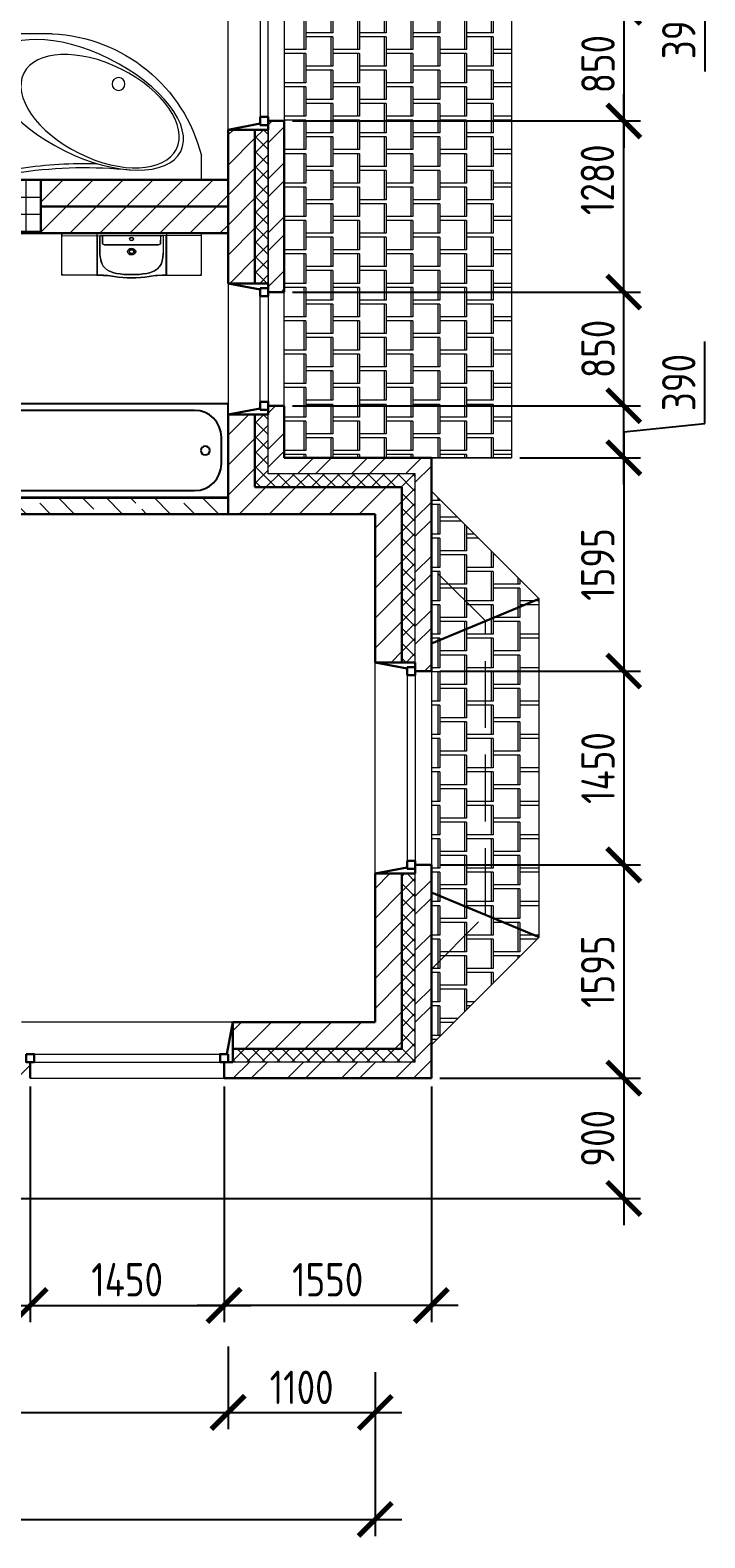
# Model space of a CAD drawing. Header units: millimetres. Extents: x -56498 to 234605, y -296269 to -29969.
# Drawn here: x 93502 to 98547, y -139569 to -128291 of the extents above; entities that cross this region are included whole.
import ezdxf

# ---------------------------------------------------------------- set-up
doc = ezdxf.new("R2010")
doc.units = ezdxf.units.MM
doc.header["$LTSCALE"] = 100
doc.header["$PDMODE"] = 35
doc.linetypes.add('GOST2.303 4', pattern=[7, 5, -2, 0])
for name, color, linetype, lineweight in [('0.3', 7, 'Continuous', 30), ('Розміри 0.09', 5, 'Continuous', 9), ('Сантехника', 3, 'Continuous', 25), ('Сантехніка 0.18', 92, 'Continuous', 18), ('Тонкі 0.18', 142, 'Continuous', 18), ('Штрихові 0.18', 7, 'GOST2.303 4', 18), ('Штрихування 0.09', 253, 'Continuous', 9)]:
    doc.layers.add(name, color=color, linetype=linetype, lineweight=lineweight)
doc.styles.add('GOST 2.304', font='CS_Gost2304.shx')
doc.dimstyles.new('SPDS', dxfattribs={"dimscale": 100, "dimtxt": 2.5, "dimasz": 2.5, "dimexe": 1.25, "dimexo": 0.625, "dimtad": 1, "dimrnd": 0.001, "dimtxsty": 'GOST 2.304', "dimblk": 'ARCHTICK', "dimcen": 2.5, "dimdle": 2, "dimadec": 0, "dimazin": 2, "dimtfac": 0.75, "dimtmove": 1, "dimatfit": 3, "dimfxl": 0, "dimtolj": 1, "dimarcsym": 0})
pattern_1 = [(270, (213164.5807855861, -29715), (-200, -125), [220, -30]), (270, (213149.5807855861, -29715), (-200, -125), [220, -30]), (180, (213164.5807855861, -29935), (-200, 124.9999999999999), [200, -200]), (180, (213164.5807855861, -29965), (-200, 124.9999999999999), [200, -200])]
pattern_2 = [(45, (0, 0), (-202.055762724056, 202.055762724056), []), (45, (134.7039, 0), (-202.055762724056, 202.055762724056), [])]
pattern_3 = [(45, (0, 0), (-56.1266007566822, 56.12660075668221), []), (135, (0, 0), (-56.12660075668221, -56.1266007566822), [])]
pattern_4 = [(45, (0, 0), (-112.2532015133644, 112.2532015133644), [])]

# ---------------------------------------------------------------- blocks, each defined once
blk = doc.blocks.new('_ArchTick')
at = {"color": 0, "linetype": 'ByBlock', "const_width": 0.15}
blk.add_lwpolyline([(-0.5, -0.5), (0.5, 0.5)], dxfattribs=at)
blk = doc.blocks.new('*D147')
at = {"layer": 'Defpoints', "color": 0, "transparency": 16777216}
for p in [(94982.29039279302, -138074.4211525387), (88582.29039279303, -138273.620340724), (94982.29039279302, -138630.3586469938)]:
    blk.add_point(p, dxfattribs=at)
at = {"layer": 'Розміри 0.09', "color": 0, "lineweight": -2, "transparency": 16777216}
for p, q in [((94982.29039279302, -138136.9211525387), (94982.29039279302, -138755.3586469938)), ((88582.29039279303, -138336.120340724), (88582.29039279303, -138755.3586469938)), ((88382.29039279303, -138630.3586469938), (95182.29039279302, -138630.3586469938))]:
    blk.add_line(p, q, dxfattribs=at)
at = {"layer": 'Розміри 0.09', "color": 0, "lineweight": -2, "transparency": 16777216, "xscale": 250, "yscale": 250, "zscale": 250, "rotation": 180}
blk.add_blockref('_ArchTick', (88582.29039279303, -138630.3586469938), dxfattribs=at)
at = {"layer": 'Розміри 0.09', "color": 0, "lineweight": -2, "transparency": 16777216, "xscale": 250, "yscale": 250, "zscale": 250}
blk.add_blockref('_ArchTick', (94982.29039279302, -138630.3586469938), dxfattribs=at)
at = {"layer": 'Розміри 0.09', "color": 0, "transparency": 16777216, "insert": (92364.98425001663, -138435.6243950253), "char_height": 250, "attachment_point": 5, "style": 'GOST 2.304'}
blk.add_mtext('\\A1;6400', dxfattribs=at)
blk = doc.blocks.new('*D148')
at = {"layer": 'Defpoints', "color": 0, "transparency": 16777216}
for p in [(94982.29039279302, -138074.4211525387), (96082.29039279302, -138265.6349970889), (96082.29039279302, -138630.3586469938)]:
    blk.add_point(p, dxfattribs=at)
at = {"layer": 'Розміри 0.09', "color": 0, "lineweight": -2, "transparency": 16777216}
for p, q in [((94982.29039279302, -138136.9211525387), (94982.29039279302, -138755.3586469938)), ((96082.29039279302, -138328.1349970889), (96082.29039279302, -138755.3586469938)), ((94782.29039279302, -138630.3586469938), (96282.29039279302, -138630.3586469938))]:
    blk.add_line(p, q, dxfattribs=at)
at = {"layer": 'Розміри 0.09', "color": 0, "lineweight": -2, "transparency": 16777216, "xscale": 250, "yscale": 250, "zscale": 250, "rotation": 180}
blk.add_blockref('_ArchTick', (94982.29039279302, -138630.3586469938), dxfattribs=at)
at = {"layer": 'Розміри 0.09', "color": 0, "lineweight": -2, "transparency": 16777216, "xscale": 250, "yscale": 250, "zscale": 250}
blk.add_blockref('_ArchTick', (96082.29039279302, -138630.3586469938), dxfattribs=at)
at = {"layer": 'Розміри 0.09', "color": 0, "transparency": 16777216, "insert": (95532.29039279302, -138442.8586469938), "char_height": 250, "attachment_point": 5, "style": 'GOST 2.304'}
blk.add_mtext('\\A1;1100', dxfattribs=at)
blk = doc.blocks.new('*D149')
at = {"layer": 'Defpoints', "color": 0, "transparency": 16777216}
for p in [(75082.29039279303, -138630.3586469938), (96082.29039279302, -138630.3586469938), (96082.29039279302, -139430.3586469938)]:
    blk.add_point(p, dxfattribs=at)
at = {"layer": 'Розміри 0.09', "color": 0, "lineweight": -2, "transparency": 16777216}
for p, q in [((75082.29039279303, -138692.8586469938), (75082.29039279303, -139555.3586469938)), ((96082.29039279302, -138692.8586469938), (96082.29039279302, -139555.3586469938)), ((74882.29039279303, -139430.3586469938), (96282.29039279302, -139430.3586469938))]:
    blk.add_line(p, q, dxfattribs=at)
at = {"layer": 'Розміри 0.09', "color": 0, "lineweight": -2, "transparency": 16777216, "xscale": 250, "yscale": 250, "zscale": 250, "rotation": 180}
blk.add_blockref('_ArchTick', (75082.29039279303, -139430.3586469938), dxfattribs=at)
at = {"layer": 'Розміри 0.09', "color": 0, "lineweight": -2, "transparency": 16777216, "xscale": 250, "yscale": 250, "zscale": 250}
blk.add_blockref('_ArchTick', (96082.29039279302, -139430.3586469938), dxfattribs=at)
at = {"layer": 'Розміри 0.09', "color": 0, "transparency": 16777216, "insert": (84966.41549350599, -139233.1760682536), "char_height": 250, "attachment_point": 5, "style": 'GOST 2.304'}
blk.add_mtext('\\A1;21000', dxfattribs=at)
blk = doc.blocks.new('*D127')
at = {"layer": 'Defpoints', "color": 0, "transparency": 16777216}
for p in [(96502.29039279302, -136130.3586469938), (89002.290392793, -137030.3586469938), (97941.29039279307, -137030.3586469938)]:
    blk.add_point(p, dxfattribs=at)
at = {"layer": 'Розміри 0.09', "color": 0, "lineweight": -2, "transparency": 16777216}
for p, q in [((97941.29039279307, -135930.3586469938), (97941.29039279307, -137230.3586469938)), ((96564.79039279302, -136130.3586469938), (98066.29039279307, -136130.3586469938)), ((89064.790392793, -137030.3586469938), (98066.29039279307, -137030.3586469938))]:
    blk.add_line(p, q, dxfattribs=at)
at = {"layer": 'Розміри 0.09', "color": 0, "lineweight": -2, "transparency": 16777216, "xscale": 250, "yscale": 250, "zscale": 250}
for p, rotation in [((97941.29039279307, -136130.3586469938), 90), ((97941.29039279307, -137030.3586469938), 270)]:
    blk.add_blockref('_ArchTick', p, dxfattribs=dict(at, rotation=rotation))
at = {"layer": 'Розміри 0.09', "color": 0, "transparency": 16777216, "insert": (97746.55614082458, -136580.3586469937), "char_height": 250, "attachment_point": 5, "rotation": 90, "style": 'GOST 2.304'}
blk.add_mtext('\\A1;900', dxfattribs=at)
blk = doc.blocks.new('*D129')
at = {"layer": 'Defpoints', "color": 0, "transparency": 16777216}
for p in [(93502.28630733979, -136130.3586469937), (94952.28919069003, -136130.3586469938), (94952.28919069003, -137830.3586469938)]:
    blk.add_point(p, dxfattribs=at)
at = {"layer": 'Розміри 0.09', "color": 0, "lineweight": -2, "transparency": 16777216}
for p, q in [((93502.28630733979, -136192.8586469937), (93502.28630733979, -137955.3586469938)), ((94952.28919069003, -136192.8586469938), (94952.28919069003, -137955.3586469938)), ((93302.28630733979, -137830.3586469938), (95152.28919069003, -137830.3586469938))]:
    blk.add_line(p, q, dxfattribs=at)
at = {"layer": 'Розміри 0.09', "color": 0, "lineweight": -2, "transparency": 16777216, "xscale": 250, "yscale": 250, "zscale": 250, "rotation": 180}
blk.add_blockref('_ArchTick', (93502.28630733979, -137830.3586469938), dxfattribs=at)
at = {"layer": 'Розміри 0.09', "color": 0, "lineweight": -2, "transparency": 16777216, "xscale": 250, "yscale": 250, "zscale": 250}
blk.add_blockref('_ArchTick', (94952.28919069003, -137830.3586469938), dxfattribs=at)
at = {"layer": 'Розміри 0.09', "color": 0, "transparency": 16777216, "insert": (94227.28774901491, -137637.6809774641), "char_height": 250, "attachment_point": 5, "style": 'GOST 2.304'}
blk.add_mtext('\\A1;1450', dxfattribs=at)
blk = doc.blocks.new('*D133')
at = {"layer": 'Defpoints', "color": 0, "transparency": 16777216}
for p in [(92542.29191062722, -136130.3586469938), (93502.28630733979, -136130.3586469937), (93502.28630733979, -137830.3586469938)]:
    blk.add_point(p, dxfattribs=at)
at = {"layer": 'Розміри 0.09', "color": 0, "lineweight": -2, "transparency": 16777216}
for p, q in [((92542.29191062722, -136192.8586469938), (92542.29191062722, -137955.3586469938)), ((93502.28630733979, -136192.8586469937), (93502.28630733979, -137955.3586469938)), ((92342.29191062722, -137830.3586469938), (93702.28630733979, -137830.3586469938))]:
    blk.add_line(p, q, dxfattribs=at)
at = {"layer": 'Розміри 0.09', "color": 0, "lineweight": -2, "transparency": 16777216, "xscale": 250, "yscale": 250, "zscale": 250, "rotation": 180}
blk.add_blockref('_ArchTick', (92542.29191062722, -137830.3586469938), dxfattribs=at)
at = {"layer": 'Розміри 0.09', "color": 0, "lineweight": -2, "transparency": 16777216, "xscale": 250, "yscale": 250, "zscale": 250}
blk.add_blockref('_ArchTick', (93502.28630733979, -137830.3586469938), dxfattribs=at)
at = {"layer": 'Розміри 0.09', "color": 0, "transparency": 16777216, "insert": (93022.2891089835, -137628.3901430567), "char_height": 250, "attachment_point": 5, "style": 'GOST 2.304'}
blk.add_mtext('\\A1;960', dxfattribs=at)
blk = doc.blocks.new('*D200')
at = {"layer": 'Defpoints', "color": 0, "transparency": 16777216}
for p in [(96502.29039279302, -136130.3586469938), (89002.290392793, -137030.3586469938), (97941.29039279307, -137030.3586469938)]:
    blk.add_point(p, dxfattribs=at)
at = {"layer": 'Розміри 0.09', "color": 0, "lineweight": -2, "transparency": 16777216}
for p, q in [((97941.29039279307, -135930.3586469938), (97941.29039279307, -137230.3586469938)), ((96564.79039279302, -136130.3586469938), (98066.29039279307, -136130.3586469938)), ((89064.790392793, -137030.3586469938), (98066.29039279307, -137030.3586469938))]:
    blk.add_line(p, q, dxfattribs=at)
at = {"layer": 'Розміри 0.09', "color": 0, "lineweight": -2, "transparency": 16777216, "xscale": 250, "yscale": 250, "zscale": 250}
for p, rotation in [((97941.29039279307, -136130.3586469938), 90), ((97941.29039279307, -137030.3586469938), 270)]:
    blk.add_blockref('_ArchTick', p, dxfattribs=dict(at, rotation=rotation))
at = {"layer": 'Розміри 0.09', "color": 0, "transparency": 16777216, "insert": (97746.55614082458, -136580.3586469937), "char_height": 250, "attachment_point": 5, "rotation": 90, "style": 'GOST 2.304'}
blk.add_mtext('\\A1;900', dxfattribs=at)
blk = doc.blocks.new('*D201')
at = {"layer": 'Defpoints', "color": 0, "transparency": 16777216}
for p in [(95402.29039279302, -131100.3586469938), (97941.29039279307, -131100.3586469938), (97402.29039279307, -131490.3586469938)]:
    blk.add_point(p, dxfattribs=at)
at = {"layer": 'Розміри 0.09', "color": 0, "lineweight": -2, "transparency": 16777216}
for p, q in [((98547.38041579862, -131232.9105957699), (98547.38041579862, -130620.4105957699)), ((97941.29039279307, -131690.3586469938), (97941.29039279307, -130900.3586469937)), ((95464.79039279302, -131100.3586469938), (98066.29039279307, -131100.3586469938)), ((97941.29039279307, -131295.3586469938), (98547.38041579862, -131232.9105957699)), ((97464.79039279307, -131490.3586469938), (98066.29039279307, -131490.3586469938))]:
    blk.add_line(p, q, dxfattribs=at)
at = {"layer": 'Розміри 0.09', "color": 0, "lineweight": -2, "transparency": 16777216, "xscale": 250, "yscale": 250, "zscale": 250}
for p, rotation in [((97941.29039279307, -131100.3586469938), 90), ((97941.29039279307, -131490.3586469938), 270)]:
    blk.add_blockref('_ArchTick', p, dxfattribs=dict(at, rotation=rotation))
at = {"layer": 'Розміри 0.09', "color": 0, "transparency": 16777216, "insert": (98352.64616383013, -130926.6605957698), "char_height": 250, "attachment_point": 5, "rotation": 90, "style": 'GOST 2.304'}
blk.add_mtext('\\A1;390', dxfattribs=at)
blk = doc.blocks.new('*D202')
at = {"layer": 'Defpoints', "color": 0, "transparency": 16777216}
for p in [(95402.29039279302, -130250.3586469938), (97941.29039279307, -130250.3586469938), (95402.29039279302, -131100.3586469938)]:
    blk.add_point(p, dxfattribs=at)
at = {"layer": 'Розміри 0.09', "color": 0, "lineweight": -2, "transparency": 16777216}
for p, q in [((97941.29039279307, -131300.3586469938), (97941.29039279307, -130050.3586469938)), ((95464.79039279302, -130250.3586469938), (98066.29039279307, -130250.3586469938)), ((95464.79039279302, -131100.3586469938), (98066.29039279307, -131100.3586469938))]:
    blk.add_line(p, q, dxfattribs=at)
at = {"layer": 'Розміри 0.09', "color": 0, "lineweight": -2, "transparency": 16777216, "xscale": 250, "yscale": 250, "zscale": 250}
for p, rotation in [((97941.29039279307, -130250.3586469938), 90), ((97941.29039279307, -131100.3586469938), 270)]:
    blk.add_blockref('_ArchTick', p, dxfattribs=dict(at, rotation=rotation))
at = {"layer": 'Розміри 0.09', "color": 0, "transparency": 16777216, "insert": (97748.61272326343, -130675.3586469937), "char_height": 250, "attachment_point": 5, "rotation": 90, "style": 'GOST 2.304'}
blk.add_mtext('\\A1;850', dxfattribs=at)
blk = doc.blocks.new('*D203')
at = {"layer": 'Defpoints', "color": 0, "transparency": 16777216}
for p in [(95402.29039279307, -128970.3586469938), (97941.29039279307, -128970.3586469938), (95402.29039279302, -130250.3586469938)]:
    blk.add_point(p, dxfattribs=at)
at = {"layer": 'Розміри 0.09', "color": 0, "lineweight": -2, "transparency": 16777216}
for p, q in [((97941.29039279307, -130450.3586469938), (97941.29039279307, -128770.3586469938)), ((95464.79039279307, -128970.3586469938), (98066.29039279307, -128970.3586469938)), ((95464.79039279302, -130250.3586469938), (98066.29039279307, -130250.3586469938))]:
    blk.add_line(p, q, dxfattribs=at)
at = {"layer": 'Розміри 0.09', "color": 0, "lineweight": -2, "transparency": 16777216, "xscale": 250, "yscale": 250, "zscale": 250}
for p, rotation in [((97941.29039279307, -128970.3586469938), 90), ((97941.29039279307, -130250.3586469938), 270)]:
    blk.add_blockref('_ArchTick', p, dxfattribs=dict(at, rotation=rotation))
at = {"layer": 'Розміри 0.09', "color": 0, "transparency": 16777216, "insert": (97744.10781405291, -129409.9065633244), "char_height": 250, "attachment_point": 5, "rotation": 90, "style": 'GOST 2.304'}
blk.add_mtext('\\A1;1280', dxfattribs=at)
blk = doc.blocks.new('*D198')
at = {"layer": 'Defpoints', "color": 0, "transparency": 16777216}
for p in [(97102.29039279302, -127730.3586469938), (95402.29039279302, -128120.3586469937), (97941.29039279307, -128120.3586469937)]:
    blk.add_point(p, dxfattribs=at)
at = {"layer": 'Розміри 0.09', "color": 0, "lineweight": -2, "transparency": 16777216}
for p, q in [((97941.29039279307, -127530.3586469938), (97941.29039279307, -128320.3586469937)), ((97164.79039279302, -127730.3586469938), (98066.29039279307, -127730.3586469938)), ((97941.29039279307, -127925.3586469938), (98547.38041579862, -127987.8066982177)), ((98547.38041579862, -127987.8066982177), (98547.38041579862, -128600.3066982177)), ((95464.79039279302, -128120.3586469937), (98066.29039279307, -128120.3586469937))]:
    blk.add_line(p, q, dxfattribs=at)
at = {"layer": 'Розміри 0.09', "color": 0, "lineweight": -2, "transparency": 16777216, "xscale": 250, "yscale": 250, "zscale": 250}
for p, rotation in [((97941.29039279307, -127730.3586469938), 90), ((97941.29039279307, -128120.3586469937), 270)]:
    blk.add_blockref('_ArchTick', p, dxfattribs=dict(at, rotation=rotation))
at = {"layer": 'Розміри 0.09', "color": 0, "transparency": 16777216, "insert": (98352.64616383013, -128294.0566982177), "char_height": 250, "attachment_point": 5, "rotation": 90, "style": 'GOST 2.304'}
blk.add_mtext('\\A1;390', dxfattribs=at)
blk = doc.blocks.new('*D199')
at = {"layer": 'Defpoints', "color": 0, "transparency": 16777216}
for p in [(95402.29039279302, -128120.3586469937), (95402.29039279305, -128970.3586469938), (97941.29039279307, -128970.3586469938)]:
    blk.add_point(p, dxfattribs=at)
at = {"layer": 'Розміри 0.09', "color": 0, "lineweight": -2, "transparency": 16777216}
for p, q in [((97941.29039279307, -127920.3586469937), (97941.29039279307, -129170.3586469938)), ((95464.79039279302, -128120.3586469937), (98066.29039279307, -128120.3586469937)), ((95464.79039279305, -128970.3586469938), (98066.29039279307, -128970.3586469938))]:
    blk.add_line(p, q, dxfattribs=at)
at = {"layer": 'Розміри 0.09', "color": 0, "lineweight": -2, "transparency": 16777216, "xscale": 250, "yscale": 250, "zscale": 250}
for p, rotation in [((97941.29039279307, -128120.3586469937), 90), ((97941.29039279307, -128970.3586469938), 270)]:
    blk.add_blockref('_ArchTick', p, dxfattribs=dict(at, rotation=rotation))
at = {"layer": 'Розміри 0.09', "color": 0, "transparency": 16777216, "insert": (97748.61272326343, -128545.3586469937), "char_height": 250, "attachment_point": 5, "rotation": 90, "style": 'GOST 2.304'}
blk.add_mtext('\\A1;850', dxfattribs=at)
blk = doc.blocks.new('*D193')
at = {"layer": 'Defpoints', "color": 0, "transparency": 16777216}
for p in [(96907.28427101969, -133085.358646994), (96907.28427101969, -134535.358646994), (97941.29039279307, -134535.358646994)]:
    blk.add_point(p, dxfattribs=at)
at = {"layer": 'Розміри 0.09', "color": 0, "lineweight": -2, "transparency": 16777216}
for p, q in [((97941.29039279307, -132885.358646994), (97941.29039279307, -134735.358646994)), ((96969.78427101969, -133085.358646994), (98066.29039279307, -133085.358646994)), ((96969.78427101969, -134535.358646994), (98066.29039279307, -134535.358646994))]:
    blk.add_line(p, q, dxfattribs=at)
at = {"layer": 'Розміри 0.09', "color": 0, "lineweight": -2, "transparency": 16777216, "xscale": 250, "yscale": 250, "zscale": 250}
for p, rotation in [((97941.29039279307, -133085.358646994), 90), ((97941.29039279307, -134535.358646994), 270)]:
    blk.add_blockref('_ArchTick', p, dxfattribs=dict(at, rotation=rotation))
at = {"layer": 'Розміри 0.09', "color": 0, "transparency": 16777216, "insert": (97748.61272326343, -133810.3586469939), "char_height": 250, "attachment_point": 5, "rotation": 90, "style": 'GOST 2.304'}
blk.add_mtext('\\A1;1450', dxfattribs=at)
blk = doc.blocks.new('*D191')
at = {"layer": 'Defpoints', "color": 0, "transparency": 16777216}
for p in [(97102.29039279302, -131490.3586469937), (96502.29039279302, -133085.358646994), (97941.29039279307, -133085.358646994)]:
    blk.add_point(p, dxfattribs=at)
at = {"layer": 'Розміри 0.09', "color": 0, "lineweight": -2, "transparency": 16777216}
for p, q in [((97941.29039279307, -131290.3586469937), (97941.29039279307, -133285.358646994)), ((97164.79039279302, -131490.3586469937), (98066.29039279307, -131490.3586469937)), ((96564.79039279302, -133085.358646994), (98066.29039279307, -133085.358646994))]:
    blk.add_line(p, q, dxfattribs=at)
at = {"layer": 'Розміри 0.09', "color": 0, "lineweight": -2, "transparency": 16777216, "xscale": 250, "yscale": 250, "zscale": 250}
for p, rotation in [((97941.29039279307, -131490.3586469937), 90), ((97941.29039279307, -133085.358646994), 270)]:
    blk.add_blockref('_ArchTick', p, dxfattribs=dict(at, rotation=rotation))
at = {"layer": 'Розміри 0.09', "color": 0, "transparency": 16777216, "insert": (97746.55614082458, -132287.8586469938), "char_height": 250, "attachment_point": 5, "rotation": 90, "style": 'GOST 2.304'}
blk.add_mtext('\\A1;1595', dxfattribs=at)
blk = doc.blocks.new('*D194')
at = {"layer": 'Defpoints', "color": 0, "transparency": 16777216}
for p in [(96502.29039279302, -134535.358646994), (96502.29039279302, -136130.3586469938), (97941.29039279307, -136130.3586469938)]:
    blk.add_point(p, dxfattribs=at)
at = {"layer": 'Розміри 0.09', "color": 0, "lineweight": -2, "transparency": 16777216}
for p, q in [((97941.29039279307, -134335.358646994), (97941.29039279307, -136330.3586469938)), ((96564.79039279302, -134535.358646994), (98066.29039279307, -134535.358646994)), ((96564.79039279302, -136130.3586469938), (98066.29039279307, -136130.3586469938))]:
    blk.add_line(p, q, dxfattribs=at)
at = {"layer": 'Розміри 0.09', "color": 0, "lineweight": -2, "transparency": 16777216, "xscale": 250, "yscale": 250, "zscale": 250}
for p, rotation in [((97941.29039279307, -134535.358646994), 90), ((97941.29039279307, -136130.3586469938), 270)]:
    blk.add_blockref('_ArchTick', p, dxfattribs=dict(at, rotation=rotation))
at = {"layer": 'Розміри 0.09', "color": 0, "transparency": 16777216, "insert": (97746.55614082458, -135332.8586469938), "char_height": 250, "attachment_point": 5, "rotation": 90, "style": 'GOST 2.304'}
blk.add_mtext('\\A1;1595', dxfattribs=at)
blk = doc.blocks.new('*D204')
at = {"layer": 'Defpoints', "color": 0, "transparency": 16777216}
for p in [(94952.28919069003, -136130.3586469938), (96502.29039279302, -136130.3586469938), (94952.28919069003, -137830.3586469938)]:
    blk.add_point(p, dxfattribs=at)
at = {"layer": 'Розміри 0.09', "color": 0, "lineweight": -2, "transparency": 16777216}
for p, q in [((94952.28919069003, -136192.8586469938), (94952.28919069003, -137955.3586469938)), ((96502.29039279302, -136192.8586469938), (96502.29039279302, -137955.3586469938)), ((96702.29039279302, -137830.3586469938), (94752.28919069003, -137830.3586469938))]:
    blk.add_line(p, q, dxfattribs=at)
at = {"layer": 'Розміри 0.09', "color": 0, "lineweight": -2, "transparency": 16777216, "xscale": 250, "yscale": 250, "zscale": 250, "rotation": 180}
blk.add_blockref('_ArchTick', (94952.28919069003, -137830.3586469938), dxfattribs=at)
at = {"layer": 'Розміри 0.09', "color": 0, "lineweight": -2, "transparency": 16777216, "xscale": 250, "yscale": 250, "zscale": 250}
blk.add_blockref('_ArchTick', (96502.29039279302, -137830.3586469938), dxfattribs=at)
at = {"layer": 'Розміри 0.09', "color": 0, "transparency": 16777216, "insert": (95727.28979174152, -137637.6809774641), "char_height": 250, "attachment_point": 5, "style": 'GOST 2.304'}
blk.add_mtext('\\A1;1550', dxfattribs=at)
blk = doc.blocks.new('K10-9')
blk.add_lwpolyline([(0, 0), (0, 700), (1800, 700), (1800, 0)], close=True)
for points in [[(50, 250), (50, 450, -0.4142135623730951), (250, 650), (1550, 650.0000000000018, -0.4142135623730951), (1750, 450.0000000000018), (1750, 345.274481806322, -0.4142135623730951)], [(1750, 342.485512606414), (1750, 250.0000000000018, -0.4142135623730951), (1550, 50.00000000000182), (250, 50, -0.4142135623730951), (50, 250)]]:
    blk.add_lwpolyline(points, format="xyb")
blk.add_circle((1629.141067740643, 350), 33.31499177339992)
blk = doc.blocks.new('s_09')
at = {"color": 0, "lineweight": 0}
for p, q in [((-389.0233583118024, -0.233013561779444), (389.0233583118006, 0.2330135617785345)), ((-389.0233583118024, -0.233013561779444), (389.0233583118006, 0.2330135617785345)), ((-391.0101043225768, -311.7167724399224), (-391.1956963624943, -1.865113518369981)), ((-391.0101043225768, -311.7167724399224), (-391.1956963624943, -1.865113518369981)), ((-386.8394940186281, -17.8443324224063), (359.0421628115946, -17.39757122477386)), ((-126.0417119101585, -17.68812221344433), (-125.8666629071922, -309.9378543960611)), ((-106.8450394468236, -137.0510953930661), (-106.9126340213625, -24.19985961751627)), ((-86.88850967510189, -73.652276261304), (-86.9181373930478, -24.18788350149589)), ((332.1336265406862, -85.14304560048186), (-71.23360978708115, -85.38465072367762)), ((347.7448327877355, -23.92753315322443), (347.7744605056796, -73.39192591303163)), ((367.7393294160502, -23.91555703720405), (367.8069239905908, -136.7667928127539)), ((391.1976499631164, -1.396482891480446), (391.3832436094162, -311.2508240539346)), ((391.1976499631164, -1.396482891480446), (391.3832436094162, -311.2508240539346)), ((-130.2113454138962, -313.1913604355641), (-388.8358126714629, -313.3462688927866)), ((-130.2113454138962, -313.1913604355641), (-388.8358126714629, -313.3462688927866))]:
    blk.add_line(p, q, dxfattribs=at)
at = {"color": 0, "lineweight": 0, "extrusion": (0, 0, -1)}
for centre, major_axis, ratio, start_param, end_param in [((-389.0223815115914, -1.863811766628714), (2.173314850903695, 0.001301751743687676), 0.7503736534864759, 3.141592653590794, 4.712388980385141), ((-389.0223815115914, -1.863811766628714), (2.173314850903695, 0.001301751743687676), 0.7503736534864759, 3.141592653590794, 4.712388980385141), ((-384.6737982093637, -5.122804672844723), (2.173314850903917, 0.001301751741768073), 0.750373653486476, 3.141592653590158, 4.712388980384783), ((-98.21937461774723, -24.1946526105512), (8.693259403615889, 0.005207006964845832), 0.7503736534863616, 3.141592653589809, 4.712388980384641), ((-95.61139679666303, -24.19309050846186), (8.693259403615665, 0.005207006967705186), 0.7503736534863806, -1.570796326794698, 3.195221864871201e-13), ((-71.24064274859484, -73.64290364876524), (15.64786692650803, 0.009372612536994038), 0.7503736534864102, 1.570796326794849, 3.141592653589669), ((332.1265935791744, -73.40129852556947), (15.64786692650781, 0.009372612537756128), 0.750373653486368, -5.440092820663267e-14, 1.570796326794914), ((356.4380921913507, -23.92232614625846), (8.693259403615448, 0.005207006963959079), 0.7503736534863934, 3.141592653589546, 4.71238898038454), ((359.0460700124349, -23.92076404416912), (8.693259403615446, 0.00520700696517758), 0.7503736534863933, 4.712388980384644, 6.283185307179527), ((393.2036742025466, -136.7515809055649), (500.0487136493711, 0.2995144875037455), 0.7503736534863881, 2.930160937998693, 3.141592653589798), ((48.23529096749917, -192.5241764271796), (147.1893849618147, 0.08816211701038576), 0.7503736534863895, 1.782519680764057, 2.930160937998705), ((130.4809422718827, -136.90894410291), (30.42640791265485, 0.01822452437771155), 0.750373653486396, 3.141592653589768, 9.424777960769354), ((212.7931583187819, -192.4256110995238), (147.1893849618158, 0.08816211701041092), 0.7503736534863857, 0.2114317155911094, 1.359072972825743), ((-132.2417896587776, -137.0663073002588), (500.0487136493678, 0.2995144875024536), 0.7503736534863934, -7.993605777301127e-15, 0.211431715591097), ((-388.8367894716721, -311.7154706879373), (2.173314850903924, 0.00130175174172163), 0.7503736534864732, 1.570796326794973, 3.141592653440666), ((-388.8367894716721, -311.7154706879373), (2.173314850903924, 0.00130175174172163), 0.7503736534864732, 1.570796326794973, 3.141592653440666), ((-384.4921133702846, -308.4512707747554), (2.173314850903696, 0.001301751741876218), 0.7503736534865518, 1.570796326795027, 3.141592653589684), ((-129.915374950242, -807.3232165048239), (658.5143998238823, 0.3944307776485078), 0.7503736534864133, -1.570796326794871, -1.371459021812546), ((-129.915374950242, -807.3232165048239), (658.5143998238823, 0.3944307776485078), 0.7503736534864133, -1.570796326794871, -1.371459021812546), ((130.3021878334366, 161.527127384471), (658.5143998239132, 0.3944307776332281), 0.7503736534863787, 1.371459021812585, 1.770133631777216), ((130.3021878334366, 161.527127384471), (658.5143998239132, 0.3944307776332281), 0.7503736534863787, 1.371459021812585, 1.770133631777216), ((391.6801892667063, -807.0107960868972), (658.5143998239677, 0.3944307776503867), 0.7503736534863154, 4.513051675402404, 4.709099500768097), ((391.6801892667063, -807.0107960868972), (658.5143998239677, 0.3944307776503867), 0.7503736534863154, 4.513051675402404, 4.709099500768097), ((384.8613582147555, -308.0144335611621), (2.173314850903697, 0.001301751740847915), 0.750373653486536, -1.643130076445232e-13, 1.560992248165696), ((389.2099287585115, -311.2521258056768), (2.173314850903916, 0.001301751742445002), 0.7503736534862296, 2.05835348765504e-13, 1.567506847178741), ((389.2099287585115, -311.2521258056768), (2.173314850903916, 0.001301751742445002), 0.7503736534862296, 2.05835348765504e-13, 1.567506847178741)]:
    blk.add_ellipse(centre, major_axis=major_axis, ratio=ratio, start_param=start_param, end_param=end_param, dxfattribs=at)
at = {"color": 0, "lineweight": 0, "extrusion": (0, 0, -0.9999999999999999)}
for centre, major_axis, ratio, start_param, end_param in [((130.4242878596961, -42.32264822166962), (15.21320395632743, 0.00911226218811093), 0.7503736534864215, 3.141592653589703, 9.424777960769289), ((130.4809422718827, -136.90894410291), (17.38651880723155, 0.01041401393133518), 0.7503736534863713, 3.141592653589868, 9.424777960769454)]:
    blk.add_ellipse(centre, major_axis=major_axis, ratio=ratio, start_param=start_param, end_param=end_param, dxfattribs=at)
at = {"color": 0, "lineweight": 0, "extrusion": (0, 0, -0.9999999999999998)}
blk.add_ellipse((130.3421785155297, 94.76144500896226), major_axis=(538.7233315813077, 0.322679447346656), ratio=0.7503736534863937, start_param=1.359072972825748, end_param=1.782519680764049, dxfattribs=at)
blk = doc.blocks.new('s_riho')
for p, q in [((-9.094947017729282e-13, 1399.999999999993), (0, -0.003604747202189174)), ((-9.094947017729282e-13, 1400), (150.0000000000127, 1400.000000000044)), ((900, 481.1759029043387), (900, -0.003604747202189174)), ((-9.094947017729282e-13, 0), (900, 2.983142621815205e-10))]:
    blk.add_line(p, q)
blk.add_circle((590, 890.0000000001965), 39.51756817727255)
for centre, radius, start, end in [((-94.45030716515885, 434.9550105635353), 995.5238743042072, 2.661125958331902, 75.78569510635931), ((-2691.095655209032, 682.6214502071016), 2766.532137621387, 351.9059726523345, 5.806210778969973), ((-2691.095655209032, 682.6214502071016), 2791.532137621387, 351.9059726523345, 1.585699713960654), ((204.5106674064955, 244.6013450910395), 163.9697333148797, 162.7960992944406, 286.8988383965793), ((204.5106674064955, 244.6013450910395), 138.9697333148797, 162.7960992944406, 286.8988383965793), ((529.7746691904294, -1945.012021579598), 2076.591772310275, 89.24613594069749, 97.77654433322738), ((529.7746691904294, -1945.012021579598), 2051.591772310275, 86.02724027406902, 97.77654433322738)]:
    blk.add_arc(centre, radius, start, end)
for centre, major_axis, ratio in [((462.0832956018367, 695.9688567826888), (287.149657437007, -577.5552564333643), 0.4883720930232558), ((422.8542944443561, 776.3195739055518), (233.7264653557034, -470.1031157015757), 0.5523809523809524)]:
    blk.add_ellipse(centre, major_axis=major_axis, ratio=ratio)

msp = doc.modelspace()

# ---------------------------------------------------------------- hatches: boundary and pattern name
at = {"layer": 'Штрихування 0.09'}
h = msp.add_hatch(dxfattribs=at)
h.set_pattern_fill('SQSHNGLE', color=256, scale=500, angle=270, style=0, pattern_type=2)
h.set_pattern_definition(pattern_1)
h.paths.add_polyline_path([(95402.29039279302, -128120.3586469938), (95402.29039279302, -127730.3586469938), (97102.29039279302, -127730.3586469938), (97102.29039279305, -131490.3586469938), (96502.29039279302, -131490.3586469938), (95402.29039279302, -131490.3586469937), (95402.29039279302, -131100.3586469938), (95402.29039279302, -130250.3586469938), (95402.29039279305, -128970.3586469938)])
h = msp.add_hatch(dxfattribs=at)
h.set_pattern_fill('ANSI32', color=256, scale=30, style=0)
h.set_pattern_definition(pattern_2)
h.paths.add_polyline_path([(95402.29039279305, -128970.3586469938), (95282.29039279303, -128970.3586469937), (95282.29039279302, -129000.3586469938), (95282.29039279302, -129035.3586469938), (95282.29039279302, -130250.3586469938), (95402.29039279302, -130250.3586469938)])
h = msp.add_hatch(dxfattribs=at)
h.set_pattern_fill('ANSI31', color=256, scale=50, style=0)
h.set_pattern_definition(pattern_4)
h.paths.add_polyline_path([(95182.29039279307, -129035.3586469938), (94982.29039279306, -129035.3586469938), (94982.29039279305, -130185.3586469938), (95182.29039279306, -130185.3586469938)])
h = msp.add_hatch(dxfattribs=at)
h.set_pattern_fill('ANSI37', color=256, scale=25, style=0)
h.set_pattern_definition(pattern_3)
h.paths.add_polyline_path([(95282.29039279302, -129035.3586469938), (95182.29039279309, -129035.3586469938), (95182.29039279306, -130185.3586469938), (95282.29039279302, -130185.3586469937)])
h = msp.add_hatch(dxfattribs=at)
h.set_pattern_fill('NET', color=256, scale=40, style=0)
h.set_pattern_definition([(0, (0, 0), (0, 127), []), (90, (0, 0), (-127, 7.776507174585691e-15), [])])
h.paths.add_polyline_path([(91902.29039279273, -129410.3586469938), (91652.29039279274, -129410.3586469938), (91652.29039279277, -129610.3586469938), (91902.29039279275, -129610.3586469938)])
h.paths.add_polyline_path([(91902.29039279277, -129610.3586469938), (91652.29039279275, -129610.3586469938), (91652.29039279277, -129810.3586469938), (91902.29039279278, -129810.3586469938)])
h.paths.add_polyline_path([(93582.29039279277, -129410.3586469937), (93332.29039279274, -129410.3586469938), (93332.29039279275, -129540.3586469936), (93332.29039279274, -129680.3586469937), (93192.29039279275, -129680.3586469937), (93192.29039279274, -129540.3586469937), (93192.29039279274, -129410.3586469938), (93082.29191062886, -129410.3586469938), (92552.29039279273, -129410.3586469938), (92552.29039279274, -129540.3586469937), (92552.29039279275, -129680.3586469937), (92412.29039279274, -129680.3586469936), (92412.29039279274, -129540.3586469937), (92412.29039279274, -129410.3586469938), (91902.29039279273, -129410.3586469937), (91902.29039279277, -129810.3586469938), (92932.29039279273, -129810.3586469937), (92932.29039279274, -129680.3586469937), (92932.29039279275, -129540.3586469937), (93072.29039279274, -129540.3586469936), (93072.29039279274, -129680.3586469937), (93072.29039279273, -129810.3586469937), (93582.29039279268, -129810.3586469938)])
h.paths.add_polyline_path([(92812.29039279274, -129540.3586469937), (92812.29039279275, -129680.3586469937), (92672.29039279275, -129680.3586469936), (92672.29039279274, -129540.3586469936)], flags=16)
h = msp.add_hatch(dxfattribs=at)
h.set_pattern_fill('ANSI31', color=256, scale=50, style=0)
h.set_pattern_definition(pattern_4)
h.paths.add_polyline_path([(94982.29039279305, -129410.3586469937), (93582.29039279275, -129410.3586469937), (93582.29039279273, -129610.3586469938), (94982.29039279305, -129610.3586469938)])
h.paths.add_polyline_path([(94982.29039279305, -129610.3586469938), (93582.29039279273, -129610.3586469938), (93582.2903927927, -129810.3586469938), (94982.29039279305, -129810.3586469937)])
h = msp.add_hatch(dxfattribs=at)
h.set_pattern_fill('ANSI33', color=256, scale=40, angle=90, style=0)
h.set_pattern_definition([(135, (0, 0), (-179.6051224213831, -179.605122421383), []), (135, (1.099764666451101e-14, 179.6052), (-179.6051224213831, -179.605122421383), [127, -63.5])])
h.paths.add_polyline_path([(94982.29039279305, -131790.3586469932), (93182.29039279373, -131790.3586469934), (93182.29039279354, -130770.3586469936), (93062.29039279302, -130770.3586469936), (93062.29039279291, -131790.3586469934), (91027.291910628, -131790.3586469936), (91027.291910628, -131690.3586469933), (90907.29191062775, -131690.3586469933), (90907.29191062778, -132130.3586469937), (91027.29191062792, -132130.3586469937), (91027.29191062793, -131910.3586469936), (94982.29039279309, -131910.3586469932)])
h = msp.add_hatch(dxfattribs=at)
h.set_pattern_fill('ANSI32', color=256, scale=30, style=0)
h.set_pattern_definition(pattern_2)
h.paths.add_polyline_path([(96502.29039279307, -131490.3586469938), (95402.29039279302, -131490.3586469937), (95402.29039279303, -131100.3586469938), (95282.29039279302, -131100.3586469938), (95282.29039279302, -131130.3586469938), (95282.29039279302, -131165.3586469938), (95282.29039279302, -131610.3586469938), (96382.29039279302, -131610.3586469938), (96382.29039279302, -133020.358646994), (96382.29039279302, -133085.358646994), (96502.29039279313, -133085.358646994)])
h = msp.add_hatch(dxfattribs=at)
h.set_pattern_fill('ANSI31', color=256, scale=50, style=0)
h.set_pattern_definition(pattern_4)
h.paths.add_polyline_path([(96282.29039279302, -131710.3586469937), (95182.29039279302, -131710.3586469938), (95182.29039279307, -131165.3586469937), (94982.29039279309, -131165.3586469938), (94982.29039279307, -131790.3586469932), (94982.29039279309, -131910.3586469937), (96082.29039279303, -131910.3586469938), (96082.29039279303, -133020.358646994), (96282.29039279306, -133020.358646994)])
h = msp.add_hatch(dxfattribs=at)
h.set_pattern_fill('ANSI37', color=256, scale=25, style=0)
h.set_pattern_definition(pattern_3)
h.paths.add_polyline_path([(96382.29039279302, -131610.3586469937), (95282.29039279302, -131610.3586469938), (95282.290392793, -131165.3586469937), (95182.29039279306, -131165.3586469937), (95182.29039279303, -131710.3586469938), (96282.29039279302, -131710.3586469937), (96282.29039279305, -133020.358646994), (96382.290392793, -133020.358646994)])
h = msp.add_hatch(dxfattribs=at)
h.set_pattern_fill('SQSHNGLE', color=256, scale=500, angle=270, style=0, pattern_type=2)
h.set_pattern_definition(pattern_1)
h.paths.add_polyline_path([(96502.29039279302, -133085.358646994), (96502.29039279307, -132305.3973295313), (96907.28427101966, -132710.3993110388), (96907.28427101969, -134910.3179829491), (96502.29039279307, -135315.3199644562), (96502.29039279313, -134535.358646994)])
h.paths.add_polyline_path([(96907.28427101963, -132710.3993110388), (96502.29039279307, -132305.3973295314), (96502.29039279307, -131739.7062453227), (97307.28427101966, -132544.7162301916), (97307.28427101966, -135076.0010637965), (96502.29039279305, -135881.0110486646), (96502.29039279307, -135315.3199644562), (96907.28427101969, -134910.317982949)])
h = msp.add_hatch(dxfattribs=at)
h.set_pattern_fill('ANSI32', color=256, scale=30, style=0)
h.set_pattern_definition(pattern_2)
h.paths.add_polyline_path([(96502.29039279313, -134535.358646994), (96382.29039279302, -134535.358646994), (96382.29039279302, -134565.358646994), (96382.29039279302, -134600.358646994), (96382.29039279302, -136010.3586469938), (95017.28919068997, -136010.3586469938), (94952.28919069003, -136010.3586469938), (94952.28919069003, -136130.3586469938), (96502.29039279303, -136130.3586469938)])
h = msp.add_hatch(dxfattribs=at)
h.set_pattern_fill('ANSI37', color=256, scale=25, style=0)
h.set_pattern_definition(pattern_3)
h.paths.add_polyline_path([(96382.29039279302, -134600.3586469939), (96282.29039279303, -134600.3586469939), (96282.290392793, -135910.3586469938), (95017.28919068997, -135910.3586469938), (95017.28919068997, -136010.3586469938), (96382.29039279303, -136010.3586469938)])
h = msp.add_hatch(dxfattribs=at)
h.set_pattern_fill('ANSI31', color=256, scale=50, style=0)
h.set_pattern_definition(pattern_4)
h.paths.add_polyline_path([(96282.29039279305, -134600.3586469939), (96082.2903927931, -134600.3586469939), (96082.29039279303, -135710.3586469938), (95017.28919069003, -135710.3586469938), (95017.28919068999, -135910.3586469938), (96282.29039279302, -135910.3586469938)])
h = msp.add_hatch(dxfattribs=at)
h.set_pattern_fill('ANSI32', color=256, scale=30, style=0)
h.set_pattern_definition(pattern_2)
h.paths.add_polyline_path([(93502.28630733985, -136010.3586469938), (93472.28630733979, -136010.3586469938), (93437.28630733985, -136010.3586469938), (92542.29191062722, -136010.3586469937), (92542.29191062722, -136130.3586469938), (93502.28630733985, -136130.3586469937)])

# ---------------------------------------------------------------- linework, layer by layer
at = {"layer": '0.3'}
for p, q in [((95222.29039279302, -128990.3586469938), (94982.29039279302, -129035.3586469938)), ((95402.29039279302, -128970.3586469938), (95282.29039279302, -128970.3586469938)), ((95282.29039279302, -129035.3586469938), (95282.29039279302, -128970.3586469938)), ((95402.29039279302, -130250.3586469938), (95402.29039279305, -128970.3586469938)), ((95402.29039279305, -128970.3586469938), (95402.29039279302, -130250.3586469938)), ((94982.29039279305, -130185.3586469938), (94982.29039279305, -129035.3586469938)), ((94982.29039279305, -129035.3586469938), (94982.29039279305, -130185.3586469938)), ((94982.29039279302, -129035.3586469938), (95282.29039279302, -129035.3586469938)), ((95182.29039279307, -130185.3586469938), (95182.29039279305, -129035.3586469938)), ((95182.29039279307, -129035.3586469938), (95182.29039279305, -130185.3586469938)), ((85782.29039279306, -129410.3586469938), (94982.29039279302, -129410.3586469938)), ((85782.29039279306, -129410.3586469938), (94982.29039279302, -129410.3586469938)), ((93582.29039279275, -129410.3586469938), (93582.2903927927, -129810.3586469938)), ((93582.29039279271, -129610.3586469938), (94982.29039279302, -129610.3586469938)), ((85782.29039279306, -129810.3586469938), (94982.29039279302, -129810.3586469938)), ((85782.29039279306, -129810.3586469938), (94982.29039279302, -129810.3586469938)), ((94982.29039279302, -130185.3586469938), (95282.29039279302, -130185.3586469938)), ((95222.29039279302, -130230.3586469938), (94982.29039279302, -130185.3586469938)), ((95282.29039279302, -130185.3586469938), (95282.29039279302, -130250.3586469938)), ((95402.29039279302, -130250.3586469938), (95282.29039279302, -130250.3586469938)), ((95222.29039279302, -131120.3586469938), (94982.29039279302, -131165.3586469938)), ((95402.29039279302, -131100.3586469938), (95282.29039279302, -131100.3586469938)), ((95282.29039279302, -131165.3586469938), (95282.29039279302, -131100.3586469938)), ((95402.29039279302, -131490.3586469938), (95402.29039279302, -131100.3586469938)), ((94982.29039279307, -131910.3586469938), (94982.29039279302, -131165.3586469938)), ((94982.29039279302, -131165.3586469938), (95282.29039279302, -131165.3586469937)), ((95182.29039279302, -131710.3586469938), (95182.29039279307, -131165.3586469938)), ((96502.29039279302, -131490.3586469938), (95402.29039279302, -131490.3586469937)), ((96502.29039279313, -133085.3586469939), (96502.29039279307, -131490.3586469938)), ((96282.29039279302, -131710.3586469938), (95182.29039279302, -131710.3586469938)), ((96282.29039279305, -133020.358646994), (96282.29039279302, -131710.3586469938)), ((93182.29039279307, -131790.3586469934), (94982.29039279302, -131790.3586469932)), ((91027.29191062797, -131910.3586469936), (94982.29039279307, -131910.3586469932)), ((96082.29039279302, -131910.3586469938), (94982.29039279302, -131910.3586469938)), ((96082.29039279302, -133020.3586469939), (96082.29039279302, -131910.3586469938)), ((97307.28427101966, -132544.7162301916), (96502.29039279307, -132878.150894711)), ((96082.29039279302, -133020.358646994), (96382.29039279302, -133020.358646994)), ((96322.29039279302, -133065.358646994), (96082.29039279302, -133020.358646994)), ((96382.29039279302, -133020.358646994), (96382.29039279302, -133085.358646994)), ((96502.29039279302, -133085.358646994), (96382.29039279302, -133085.358646994)), ((96502.29039279302, -134535.358646994), (96382.29039279302, -134535.358646994)), ((96382.29039279302, -134600.358646994), (96382.29039279302, -134535.358646994)), ((96502.29039279302, -136130.3586469938), (96502.29039279313, -134535.358646994)), ((96322.29039279302, -134555.358646994), (96082.29039279302, -134600.358646994)), ((96082.29039279302, -135710.3586469938), (96082.2903927931, -134600.358646994)), ((96082.29039279302, -134600.358646994), (96382.29039279302, -134600.3586469939)), ((96282.29039279302, -135910.3586469938), (96282.29039279305, -134600.3586469939)), ((97307.28427101966, -135076.0010637964), (96502.29039279307, -134742.566399277)), ((94972.28919069003, -135950.3586469938), (95017.28919069003, -135710.3586469938)), ((96082.29039279302, -135710.3586469938), (95017.28919069003, -135710.3586469938)), ((95017.28919069003, -135710.3586469938), (95017.28919068997, -136010.3586469938)), ((96282.29039279302, -135910.3586469938), (95017.28919068997, -135910.3586469938)), ((93502.28630733985, -136130.3586469938), (93502.28630733985, -136010.3586469938)), ((94952.28919069003, -136130.3586469938), (94952.28919069003, -136010.3586469938)), ((95017.28919069003, -136010.3586469938), (94952.28919069003, -136010.3586469938)), ((96502.29039279302, -136130.3586469938), (94952.28919069003, -136130.3586469938))]:
    msp.add_line(p, q, dxfattribs=at)
for points in [[(95222.29039279302, -129000.3586469938), (95282.29039279302, -129000.3586469938), (95282.29039279302, -128940.3586469938), (95222.29039279302, -128940.3586469938)], [(95222.29039279302, -130220.3586469938), (95282.29039279302, -130220.3586469938), (95282.29039279302, -130280.3586469938), (95222.29039279302, -130280.3586469938)], [(95222.29039279302, -131130.3586469938), (95282.29039279302, -131130.3586469938), (95282.29039279302, -131070.3586469938), (95222.29039279302, -131070.3586469938)], [(96322.29039279302, -133055.358646994), (96382.29039279302, -133055.358646994), (96382.29039279302, -133115.358646994), (96322.29039279302, -133115.358646994)], [(96322.29039279302, -134565.358646994), (96382.29039279302, -134565.358646994), (96382.29039279302, -134505.358646994), (96322.29039279302, -134505.358646994)], [(93472.28630733979, -135950.3586469938), (93472.28630733979, -136010.3586469938), (93532.28630733979, -136010.3586469938), (93532.28630733979, -135950.3586469938)], [(94982.28919069003, -135950.3586469938), (94982.28919069003, -136010.3586469938), (94922.28919069003, -136010.3586469938), (94922.28919069003, -135950.3586469938)]]:
    msp.add_lwpolyline(points, close=True, dxfattribs=at)
at = {"layer": 'Тонкі 0.18'}
for p, q in [((97102.29039279302, -127730.3586469938), (97102.29039279307, -131490.3586469938)), ((94982.29039279305, -129035.3586469938), (94982.29039279302, -128055.3586469938)), ((95222.29039279302, -128150.3586469938), (95222.29039279302, -128940.3586469938)), ((95282.29039279302, -128940.3586469938), (95282.29039279302, -128150.3586469938)), ((95402.29039279302, -128120.3586469938), (95402.29039279302, -128970.3586469938)), ((95282.29039279302, -130260.3586469938), (95282.29039279302, -128960.3586469938)), ((95282.29039279302, -128960.3586469938), (95282.29039279302, -130260.3586469938)), ((94982.29039279305, -130185.3586469938), (94982.29039279302, -131165.3586469938)), ((95402.29039279302, -131100.3586469938), (95402.29039279302, -130250.3586469938)), ((95222.29039279302, -131070.3586469938), (95222.29039279302, -130280.3586469938)), ((95282.29039279302, -130280.3586469938), (95282.29039279302, -131070.3586469938)), ((95282.29039279302, -131610.3586469938), (95282.29039279302, -131100.3586469938)), ((96502.29039279302, -131490.3586469938), (97102.29039279307, -131490.3586469938)), ((97102.29039279307, -131490.3586469938), (96502.29039279302, -131490.3586469938)), ((96382.29039279302, -131610.3586469938), (95282.29039279302, -131610.3586469938)), ((96382.29039279302, -133020.358646994), (96382.29039279302, -131610.3586469938)), ((96082.29039279302, -134600.358646994), (96082.29039279302, -133020.358646994)), ((96322.29039279302, -133115.358646994), (96322.29039279302, -134505.358646994)), ((96382.29039279302, -133115.358646994), (96382.29039279302, -134505.358646994)), ((96502.29039279302, -133085.358646994), (96502.29039279302, -134535.358646994)), ((96382.29039279302, -136010.3586469938), (96382.29039279302, -134600.3586469939)), ((95017.28919069003, -135710.3586469938), (93437.28630733985, -135710.3586469938)), ((93532.28630733979, -135950.3586469938), (94922.28919069003, -135950.3586469938)), ((93532.28630733979, -136010.3586469938), (94922.28919069003, -136010.3586469938)), ((96382.29039279302, -136010.3586469938), (95017.28919068997, -136010.3586469938)), ((93502.28630733985, -136130.3586469937), (94952.28919069003, -136130.3586469938))]:
    msp.add_line(p, q, dxfattribs=at)
msp.add_lwpolyline([(96502.29039279302, -135881.0110486646), (97307.28427101969, -135076.0010637964), (97307.28427101966, -132544.7162301916), (96502.29039279307, -131739.7062453227)], dxfattribs=at)
at = {"layer": 'Штрихові 0.18'}
msp.add_lwpolyline([(96502.29039279305, -135315.3199644562), (96907.28427101969, -134910.3179829491), (96907.28427101966, -132710.3993110388), (96502.29039279307, -132305.3973295314)], dxfattribs=at)

# ---------------------------------------------------------------- block references
at = {"layer": 'Сантехника'}
msp.add_blockref('s_09', (94130.08397187624, -129810.3586469938), dxfattribs=at)
at = {"layer": 'Сантехника', "xscale": -1}
msp.add_blockref('s_09', (94391.28028847044, -129810.3586469938), dxfattribs=at)
at = {"layer": 'Сантехника', "xscale": -1, "rotation": 180}
msp.add_blockref('K10-9', (93182.29039279307, -131085.3586469932), dxfattribs=at)
at = {"layer": 'Сантехніка 0.18', "xscale": -1.214285714318976, "yscale": 1.214285714318976, "zscale": 1.2142857142857, "rotation": 270}
msp.add_blockref('s_riho', (93082.2962878219, -129410.3586469938), dxfattribs=at)

# ---------------------------------------------------------------- dimensions: what is measured, and where the dimension line sits
at = {"layer": 'Розміри 0.09'}
for base, p1, p2, angle, picture, middle in [((97941.29039279307, -128120.3586469937), (97102.29039279302, -127730.3586469938), (95402.29039279302, -128120.3586469937), 270, '*D198', (98547.38041579863, -128050.3066982177)), ((97941.29039279307, -128970.3586469938), (95402.29039279302, -130250.3586469938), (95402.29039279307, -128970.3586469938), 90, '*D203', (97941.29039279307, -129409.9065633244)), ((97941.29039279307, -131100.3586469938), (97402.29039279307, -131490.3586469938), (95402.29039279302, -131100.3586469938), 90, '*D201', (98547.38041579863, -131170.4105957698))]:
    dim = msp.add_linear_dim(base=base, p1=p1, p2=p2, angle=angle, dimstyle='SPDS', override={"dimlfac": 1, "dimtxsty": 'GOST 2.304', "dimblk1": 'ArchTick', "dimblk2": 'ArchTick', "dimsah": 1, "dimtolj": 1}, dxfattribs=at)
    dim.commit()
    dim.dimension.update_dxf_attribs({"geometry": picture, "text_midpoint": middle, "dimtype": 160})
for base, p1, p2, angle, picture, middle in [((97941.29039279307, -128970.3586469938), (95402.29039279302, -128120.3586469937), (95402.29039279305, -128970.3586469938), 270, '*D199', (97748.61272326343, -128545.3586469937)), ((97941.29039279307, -130250.3586469938), (95402.29039279302, -131100.3586469938), (95402.29039279302, -130250.3586469938), 90, '*D202', (97748.61272326343, -130675.3586469937)), ((97941.29039279307, -133085.358646994), (97102.29039279302, -131490.3586469937), (96502.29039279302, -133085.358646994), 90, '*D191', (97746.55614082458, -132287.8586469938)), ((97941.29039279307, -134535.358646994), (96907.28427101969, -133085.358646994), (96907.28427101969, -134535.358646994), 90, '*D193', (97748.61272326343, -133810.3586469939)), ((97941.29039279307, -136130.3586469938), (96502.29039279302, -134535.358646994), (96502.29039279302, -136130.3586469938), 270, '*D194', (97746.55614082458, -135332.8586469938)), ((97941.29039279307, -137030.3586469938), (96502.29039279302, -136130.3586469938), (89002.290392793, -137030.3586469938), 270, '*D127', (97746.55614082458, -136580.3586469937)), ((97941.29039279307, -137030.3586469938), (96502.29039279302, -136130.3586469938), (89002.290392793, -137030.3586469938), 270, '*D200', (97746.55614082458, -136580.3586469937)), ((94952.28919069003, -137830.3586469938), (93502.28630733979, -136130.3586469937), (94952.28919069003, -136130.3586469938), 180, '*D129', (94227.28774901491, -137637.6809774641)), ((94952.28919069003, -137830.3586469938), (96502.29039279302, -136130.3586469938), (94952.28919069003, -136130.3586469938), 180, '*D204', (95727.28979174152, -137637.6809774641))]:
    dim = msp.add_linear_dim(base=base, p1=p1, p2=p2, angle=angle, dimstyle='SPDS', override={"dimlfac": 1, "dimtxsty": 'GOST 2.304', "dimblk1": 'ArchTick', "dimblk2": 'ArchTick', "dimsah": 1, "dimtolj": 1}, dxfattribs=at)
    dim.commit()
    dim.dimension.update_dxf_attribs({"geometry": picture, "text_midpoint": middle})
dim = msp.add_linear_dim(base=(93502.28630733979, -137830.3586469938), p1=(92542.29191062722, -136130.3586469938), p2=(93502.28630733979, -136130.3586469937), angle=180, text='960', dimstyle='SPDS', override={"dimlfac": 1, "dimtxsty": 'GOST 2.304', "dimblk1": 'ArchTick', "dimblk2": 'ArchTick', "dimsah": 1, "dimtolj": 1}, dxfattribs=at)
dim.commit()
dim.dimension.update_dxf_attribs({"geometry": '*D133', "text_midpoint": (93022.2891089835, -137628.3901430567)})
for base, p1, p2, picture, middle in [((94982.29039279302, -138630.3586469938), (88582.29039279303, -138273.620340724), (94982.29039279302, -138074.4211525387), '*D147', (92364.98425001663, -138630.3586469938)), ((96082.29039279302, -139430.3586469938), (75082.29039279303, -138630.3586469938), (96082.29039279302, -138630.3586469938), '*D149', (84966.41549350599, -139430.3586469938))]:
    dim = msp.add_linear_dim(base=base, p1=p1, p2=p2, dimstyle='SPDS', override={"dimlfac": 1, "dimtxsty": 'GOST 2.304', "dimblk1": 'ArchTick', "dimblk2": 'ArchTick', "dimsah": 1, "dimtolj": 1}, dxfattribs=at)
    dim.commit()
    dim.dimension.update_dxf_attribs({"geometry": picture, "text_midpoint": middle, "dimtype": 160})
dim = msp.add_linear_dim(base=(96082.29039279302, -138630.3586469938), p1=(94982.29039279302, -138074.4211525387), p2=(96082.29039279302, -138265.6349970889), dimstyle='SPDS', override={"dimlfac": 1, "dimtxsty": 'GOST 2.304', "dimblk1": 'ArchTick', "dimblk2": 'ArchTick', "dimsah": 1, "dimtolj": 1}, dxfattribs=at)
dim.commit()
dim.dimension.update_dxf_attribs({"geometry": '*D148', "text_midpoint": (95532.29039279302, -138442.8586469938)})

doc.saveas('drawing.dxf')
